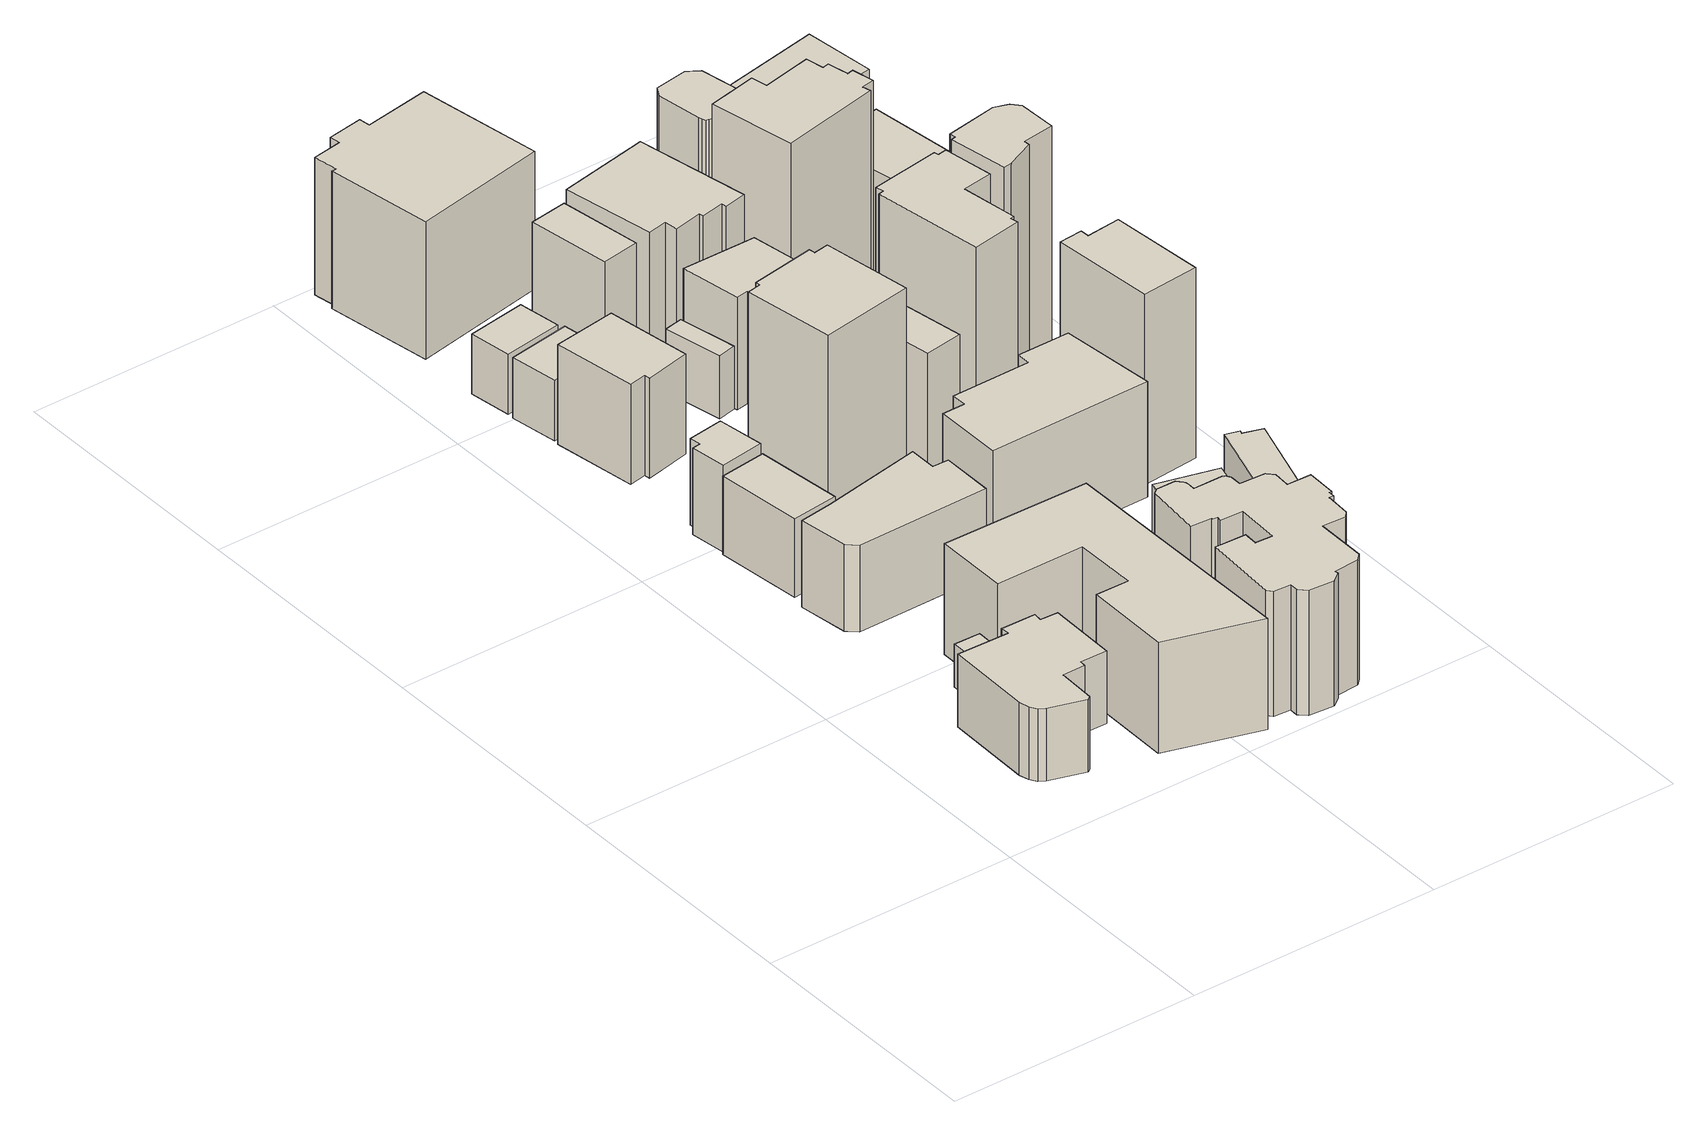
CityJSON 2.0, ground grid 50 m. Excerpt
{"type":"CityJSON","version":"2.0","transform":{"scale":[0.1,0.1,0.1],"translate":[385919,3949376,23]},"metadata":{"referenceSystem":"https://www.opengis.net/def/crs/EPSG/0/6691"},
"CityObjects":{
"building1":{"type":"Building","attributes":{"延べ面積換算係数":"1.00","大字・町コード":"53","町・丁目コード":"2","13+区市町村コード+大字・町コード+町・丁目コード":"13101053002","地区計画":"平河町二丁目東部地区","class":"3002","usage":"401","measuredHeight":22.1,"storeysAboveGround":5,"storeysBelowGround":0,"RiverFloodingRiskAttribute.description":"10","RiverFloodingRiskAttribute.rank":"1","RiverFloodingRiskAttribute.depth":0.13,"RiverFloodingRiskAttribute.adminType":"2","RiverFloodingRiskAttribute.scale":"2","BuildingDetailAttribute.buildingRoofEdgeArea":382.67,"BuildingDetailAttribute.fireproofStructureType":"1001","BuildingDetailAttribute.urbanPlanType":"21","BuildingDetailAttribute.areaClassificationType":"22","BuildingDetailAttribute.districtsAndZonesType":"6","BuildingDetailAttribute.landUseType":"212","BuildingDetailAttribute.detailedUsage":"1210","BuildingDetailAttribute.specifiedBuildingCoverageRate":60,"BuildingDetailAttribute.specifiedFloorAreaRate":400,"BuildingDetailAttribute.surveyYear":2021,"BuildingIDAttribute.prefecture":"13","BuildingIDAttribute.city":"13101"},"address":[{"country":"日本","locality":"東京都千代田区平河町二丁目"}],"geometry":[{"type":"Solid","lod":"1","boundaries":[[[[0,1,2,3,4,5,6,7,8,9,10,11,12,13,14,15]],[[14,16,17,15]],[[13,18,16,14]],[[12,19,18,13]],[[11,20,19,12]],[[10,21,20,11]],[[9,22,21,10]],[[8,23,22,9]],[[7,24,23,8]],[[6,25,24,7]],[[5,26,25,6]],[[4,27,26,5]],[[3,28,27,4]],[[2,29,28,3]],[[1,30,29,2]],[[0,31,30,1]],[[15,17,31,0]],[[16,18,19,20,21,22,23,24,25,26,27,28,29,30,31,17]]]]}]},
"building2":{"type":"Building","attributes":{"地区計画":"平河町二丁目東部地区","class":"3001","usage":"461","measuredHeight":18.8,"storeysAboveGround":9999,"storeysBelowGround":9999,"RiverFloodingRiskAttribute.description":"10","RiverFloodingRiskAttribute.rank":"1","RiverFloodingRiskAttribute.depth":0.14,"RiverFloodingRiskAttribute.adminType":"2","RiverFloodingRiskAttribute.scale":"2","BuildingDetailAttribute.buildingRoofEdgeArea":-9999,"BuildingDetailAttribute.fireproofStructureType":"1011","BuildingDetailAttribute.urbanPlanType":"21","BuildingDetailAttribute.areaClassificationType":"22","BuildingDetailAttribute.districtsAndZonesType":"6","BuildingDetailAttribute.landUseType":"222","BuildingDetailAttribute.detailedUsage":"0","BuildingDetailAttribute.specifiedBuildingCoverageRate":60,"BuildingDetailAttribute.specifiedFloorAreaRate":400,"BuildingDetailAttribute.surveyYear":"0001","BuildingIDAttribute.prefecture":"13","BuildingIDAttribute.city":"13101"},"geometry":[{"type":"Solid","lod":"1","boundaries":[[[[32,33,34,35]],[[34,36,37,35]],[[33,38,36,34]],[[32,39,38,33]],[[35,37,39,32]],[[36,38,39,37]]]]}]},
"building3":{"type":"Building","attributes":{"延べ面積換算係数":"1.00","大字・町コード":"53","町・丁目コード":"1","13+区市町村コード+大字・町コード+町・丁目コード":"13101053001","class":"3002","usage":"413","measuredHeight":22.1,"storeysAboveGround":6,"storeysBelowGround":1,"RiverFloodingRiskAttribute.description":"10","RiverFloodingRiskAttribute.rank":"1","RiverFloodingRiskAttribute.depth":0.02,"RiverFloodingRiskAttribute.adminType":"2","RiverFloodingRiskAttribute.scale":"2","BuildingDetailAttribute.buildingRoofEdgeArea":157.56,"BuildingDetailAttribute.fireproofStructureType":"1001","BuildingDetailAttribute.urbanPlanType":"21","BuildingDetailAttribute.areaClassificationType":"22","BuildingDetailAttribute.districtsAndZonesType":"10","BuildingDetailAttribute.landUseType":"211","BuildingDetailAttribute.detailedUsage":"1230","BuildingDetailAttribute.specifiedBuildingCoverageRate":80,"BuildingDetailAttribute.specifiedFloorAreaRate":600,"BuildingDetailAttribute.surveyYear":2021,"BuildingIDAttribute.prefecture":"13","BuildingIDAttribute.city":"13101"},"address":[{"country":"日本","locality":"東京都千代田区平河町一丁目"}],"geometry":[{"type":"Solid","lod":"1","boundaries":[[[[40,41,42,43]],[[42,44,45,43]],[[41,46,44,42]],[[40,47,46,41]],[[43,45,47,40]],[[44,46,47,45]]]]}]},
"building4":{"type":"Building","attributes":{"延べ面積換算係数":"1.00","大字・町コード":"53","町・丁目コード":"1","13+区市町村コード+大字・町コード+町・丁目コード":"13101053001","class":"3002","usage":"401","measuredHeight":20.6,"storeysAboveGround":5,"storeysBelowGround":0,"RiverFloodingRiskAttribute.description":"10","RiverFloodingRiskAttribute.rank":"1","RiverFloodingRiskAttribute.depth":0.02,"RiverFloodingRiskAttribute.adminType":"2","RiverFloodingRiskAttribute.scale":"2","BuildingDetailAttribute.buildingRoofEdgeArea":40.37,"BuildingDetailAttribute.fireproofStructureType":"1001","BuildingDetailAttribute.urbanPlanType":"21","BuildingDetailAttribute.areaClassificationType":"22","BuildingDetailAttribute.districtsAndZonesType":"10","BuildingDetailAttribute.landUseType":"212","BuildingDetailAttribute.detailedUsage":"1210","BuildingDetailAttribute.specifiedBuildingCoverageRate":80,"BuildingDetailAttribute.specifiedFloorAreaRate":600,"BuildingDetailAttribute.surveyYear":2021,"BuildingIDAttribute.prefecture":"13","BuildingIDAttribute.city":"13101"},"address":[{"country":"日本","locality":"東京都千代田区平河町一丁目"}],"geometry":[{"type":"Solid","lod":"1","boundaries":[[[[48,49,50,51,52,53]],[[52,54,55,53]],[[51,56,54,52]],[[50,57,56,51]],[[49,58,57,50]],[[48,59,58,49]],[[53,55,59,48]],[[54,56,57,58,59,55]]]]}]},
"building5":{"type":"Building","attributes":{"延べ面積換算係数":"1.00","大字・町コード":"53","町・丁目コード":"2","13+区市町村コード+大字・町コード+町・丁目コード":"13101053002","地区計画":"平河町二丁目東部地区","class":"3002","usage":"412","measuredHeight":27.3,"storeysAboveGround":8,"storeysBelowGround":1,"RiverFloodingRiskAttribute.description":"10","RiverFloodingRiskAttribute.rank":"1","RiverFloodingRiskAttribute.depth":0.26,"RiverFloodingRiskAttribute.adminType":"2","RiverFloodingRiskAttribute.scale":"2","BuildingDetailAttribute.buildingRoofEdgeArea":947.6,"BuildingDetailAttribute.fireproofStructureType":"1001","BuildingDetailAttribute.urbanPlanType":"21","BuildingDetailAttribute.areaClassificationType":"22","BuildingDetailAttribute.districtsAndZonesType":"6","BuildingDetailAttribute.landUseType":"211","BuildingDetailAttribute.detailedUsage":"1320","BuildingDetailAttribute.specifiedBuildingCoverageRate":60,"BuildingDetailAttribute.specifiedFloorAreaRate":400,"BuildingDetailAttribute.surveyYear":2021,"BuildingIDAttribute.prefecture":"13","BuildingIDAttribute.city":"13101"},"address":[{"country":"日本","locality":"東京都千代田区平河町二丁目"}],"geometry":[{"type":"Solid","lod":"1","boundaries":[[[[60,61,62,63,64,65,66,67]],[[66,68,69,67]],[[65,70,68,66]],[[64,71,70,65]],[[63,72,71,64]],[[62,73,72,63]],[[61,74,73,62]],[[60,75,74,61]],[[67,69,75,60]],[[68,70,71,72,73,74,75,69]]]]}]},
"building6":{"type":"Building","attributes":{"延べ面積換算係数":"1.00","大字・町コード":"53","町・丁目コード":"1","13+区市町村コード+大字・町コード+町・丁目コード":"13101053001","class":"3002","usage":"401","measuredHeight":28.2,"storeysAboveGround":6,"storeysBelowGround":0,"RiverFloodingRiskAttribute.description":"10","RiverFloodingRiskAttribute.rank":"1","RiverFloodingRiskAttribute.depth":0.04,"RiverFloodingRiskAttribute.adminType":"2","RiverFloodingRiskAttribute.scale":"2","BuildingDetailAttribute.buildingRoofEdgeArea":383.31,"BuildingDetailAttribute.fireproofStructureType":"1001","BuildingDetailAttribute.urbanPlanType":"21","BuildingDetailAttribute.areaClassificationType":"22","BuildingDetailAttribute.districtsAndZonesType":"10","BuildingDetailAttribute.landUseType":"212","BuildingDetailAttribute.detailedUsage":"1210","BuildingDetailAttribute.specifiedBuildingCoverageRate":80,"BuildingDetailAttribute.specifiedFloorAreaRate":500,"BuildingDetailAttribute.surveyYear":2021,"BuildingIDAttribute.prefecture":"13","BuildingIDAttribute.city":"13101"},"address":[{"country":"日本","locality":"東京都千代田区平河町一丁目"}],"geometry":[{"type":"Solid","lod":"1","boundaries":[[[[76,77,78,79,80,81,82,83]],[[82,84,85,83]],[[81,86,84,82]],[[80,87,86,81]],[[79,88,87,80]],[[78,89,88,79]],[[77,90,89,78]],[[76,91,90,77]],[[83,85,91,76]],[[84,86,87,88,89,90,91,85]]]]}]},
"building7":{"type":"Building","attributes":{"延べ面積換算係数":"1.00","大字・町コード":"53","町・丁目コード":"1","13+区市町村コード+大字・町コード+町・丁目コード":"13101053001","class":"3002","usage":"401","measuredHeight":31.2,"storeysAboveGround":8,"storeysBelowGround":0,"RiverFloodingRiskAttribute.description":"10","RiverFloodingRiskAttribute.rank":"1","RiverFloodingRiskAttribute.depth":0.01,"RiverFloodingRiskAttribute.adminType":"2","RiverFloodingRiskAttribute.scale":"2","BuildingDetailAttribute.buildingRoofEdgeArea":218.16,"BuildingDetailAttribute.fireproofStructureType":"1001","BuildingDetailAttribute.urbanPlanType":"21","BuildingDetailAttribute.areaClassificationType":"22","BuildingDetailAttribute.districtsAndZonesType":"10","BuildingDetailAttribute.landUseType":"212","BuildingDetailAttribute.detailedUsage":"1210","BuildingDetailAttribute.specifiedBuildingCoverageRate":80,"BuildingDetailAttribute.specifiedFloorAreaRate":600,"BuildingDetailAttribute.surveyYear":2021,"BuildingIDAttribute.prefecture":"13","BuildingIDAttribute.city":"13101"},"address":[{"country":"日本","locality":"東京都千代田区平河町一丁目"}],"geometry":[{"type":"Solid","lod":"1","boundaries":[[[[92,93,94,95,96,97]],[[96,98,99,97]],[[95,100,98,96]],[[94,101,100,95]],[[93,102,101,94]],[[92,103,102,93]],[[97,99,103,92]],[[98,100,101,102,103,99]]]]}]},
"building8":{"type":"Building","attributes":{"延べ面積換算係数":"1.00","大字・町コード":"53","町・丁目コード":"1","13+区市町村コード+大字・町コード+町・丁目コード":"13101053001","class":"3002","usage":"402","measuredHeight":17.1,"storeysAboveGround":4,"storeysBelowGround":0,"RiverFloodingRiskAttribute.description":"10","RiverFloodingRiskAttribute.rank":"1","RiverFloodingRiskAttribute.depth":0.01,"RiverFloodingRiskAttribute.adminType":"2","RiverFloodingRiskAttribute.scale":"2","BuildingDetailAttribute.buildingRoofEdgeArea":108.87,"BuildingDetailAttribute.fireproofStructureType":"1001","BuildingDetailAttribute.urbanPlanType":"21","BuildingDetailAttribute.areaClassificationType":"22","BuildingDetailAttribute.districtsAndZonesType":"10","BuildingDetailAttribute.landUseType":"212","BuildingDetailAttribute.detailedUsage":"1221","BuildingDetailAttribute.specifiedBuildingCoverageRate":80,"BuildingDetailAttribute.specifiedFloorAreaRate":600,"BuildingDetailAttribute.surveyYear":2021,"BuildingIDAttribute.prefecture":"13","BuildingIDAttribute.city":"13101"},"address":[{"country":"日本","locality":"東京都千代田区平河町一丁目"}],"geometry":[{"type":"Solid","lod":"1","boundaries":[[[[104,105,106,107,108,109]],[[108,110,111,109]],[[107,112,110,108]],[[106,113,112,107]],[[105,114,113,106]],[[104,115,114,105]],[[109,111,115,104]],[[110,112,113,114,115,111]]]]}]},
"building9":{"type":"Building","attributes":{"延べ面積換算係数":"1.00","大字・町コード":"53","町・丁目コード":"1","13+区市町村コード+大字・町コード+町・丁目コード":"13101053001","class":"3002","usage":"401","measuredHeight":17.7,"storeysAboveGround":4,"storeysBelowGround":0,"RiverFloodingRiskAttribute.description":"10","RiverFloodingRiskAttribute.rank":"1","RiverFloodingRiskAttribute.depth":0.01,"RiverFloodingRiskAttribute.adminType":"2","RiverFloodingRiskAttribute.scale":"2","BuildingDetailAttribute.buildingRoofEdgeArea":100.01,"BuildingDetailAttribute.fireproofStructureType":"1001","BuildingDetailAttribute.urbanPlanType":"21","BuildingDetailAttribute.areaClassificationType":"22","BuildingDetailAttribute.districtsAndZonesType":"10","BuildingDetailAttribute.landUseType":"212","BuildingDetailAttribute.detailedUsage":"1210","BuildingDetailAttribute.specifiedBuildingCoverageRate":80,"BuildingDetailAttribute.specifiedFloorAreaRate":600,"BuildingDetailAttribute.surveyYear":2021,"BuildingIDAttribute.prefecture":"13","BuildingIDAttribute.city":"13101"},"address":[{"country":"日本","locality":"東京都千代田区平河町一丁目"}],"geometry":[{"type":"Solid","lod":"1","boundaries":[[[[116,117,118,119]],[[118,120,121,119]],[[117,122,120,118]],[[116,123,122,117]],[[119,121,123,116]],[[120,122,123,121]]]]}]},
"building10":{"type":"Building","attributes":{"延べ面積換算係数":"0.80","大字・町コード":"53","町・丁目コード":"1","13+区市町村コード+大字・町コード+町・丁目コード":"13101053001","class":"3002","usage":"412","measuredHeight":47.9,"storeysAboveGround":14,"storeysBelowGround":0,"RiverFloodingRiskAttribute.description":"10","RiverFloodingRiskAttribute.rank":"1","RiverFloodingRiskAttribute.depth":0.01,"RiverFloodingRiskAttribute.adminType":"2","RiverFloodingRiskAttribute.scale":"2","BuildingDetailAttribute.buildingRoofEdgeArea":357.46,"BuildingDetailAttribute.fireproofStructureType":"1001","BuildingDetailAttribute.urbanPlanType":"21","BuildingDetailAttribute.areaClassificationType":"22","BuildingDetailAttribute.districtsAndZonesType":"10","BuildingDetailAttribute.landUseType":"211","BuildingDetailAttribute.detailedUsage":"1320","BuildingDetailAttribute.specifiedBuildingCoverageRate":80,"BuildingDetailAttribute.specifiedFloorAreaRate":600,"BuildingDetailAttribute.surveyYear":2021,"BuildingIDAttribute.prefecture":"13","BuildingIDAttribute.city":"13101"},"address":[{"country":"日本","locality":"東京都千代田区平河町一丁目"}],"geometry":[{"type":"Solid","lod":"1","boundaries":[[[[124,125,126,127,128,129,130,131]],[[130,132,133,131]],[[129,134,132,130]],[[128,135,134,129]],[[127,136,135,128]],[[126,137,136,127]],[[125,138,137,126]],[[124,139,138,125]],[[131,133,139,124]],[[132,134,135,136,137,138,139,133]]]]}]},
"building11":{"type":"Building","attributes":{"延べ面積換算係数":"1.00","大字・町コード":"53","町・丁目コード":"1","13+区市町村コード+大字・町コード+町・丁目コード":"13101053001","class":"3002","usage":"401","measuredHeight":37.1,"storeysAboveGround":8,"storeysBelowGround":1,"RiverFloodingRiskAttribute.description":"10","RiverFloodingRiskAttribute.rank":"1","RiverFloodingRiskAttribute.depth":0.01,"RiverFloodingRiskAttribute.adminType":"2","RiverFloodingRiskAttribute.scale":"2","BuildingDetailAttribute.buildingRoofEdgeArea":125.23,"BuildingDetailAttribute.fireproofStructureType":"1001","BuildingDetailAttribute.urbanPlanType":"21","BuildingDetailAttribute.areaClassificationType":"22","BuildingDetailAttribute.districtsAndZonesType":"10","BuildingDetailAttribute.landUseType":"212","BuildingDetailAttribute.detailedUsage":"1210","BuildingDetailAttribute.specifiedBuildingCoverageRate":80,"BuildingDetailAttribute.specifiedFloorAreaRate":600,"BuildingDetailAttribute.surveyYear":2021,"BuildingIDAttribute.prefecture":"13","BuildingIDAttribute.city":"13101"},"address":[{"country":"日本","locality":"東京都千代田区平河町一丁目"}],"geometry":[{"type":"Solid","lod":"1","boundaries":[[[[140,141,142,143]],[[142,144,145,143]],[[141,146,144,142]],[[140,147,146,141]],[[143,145,147,140]],[[144,146,147,145]]]]}]},
"building12":{"type":"Building","attributes":{"延べ面積換算係数":"1.00","大字・町コード":"40","町・丁目コード":"3","13+区市町村コード+大字・町コード+町・丁目コード":"13101040003","地区計画":"麹町地区","class":"3002","usage":"401","measuredHeight":35.9,"storeysAboveGround":8,"storeysBelowGround":2,"RiverFloodingRiskAttribute.description":"10","RiverFloodingRiskAttribute.rank":"1","RiverFloodingRiskAttribute.depth":0.02,"RiverFloodingRiskAttribute.adminType":"2","RiverFloodingRiskAttribute.scale":"2","BuildingDetailAttribute.buildingRoofEdgeArea":705.27,"BuildingDetailAttribute.fireproofStructureType":"1001","BuildingDetailAttribute.urbanPlanType":"21","BuildingDetailAttribute.areaClassificationType":"22","BuildingDetailAttribute.districtsAndZonesType":"10","BuildingDetailAttribute.landUseType":"212","BuildingDetailAttribute.detailedUsage":"1210","BuildingDetailAttribute.specifiedBuildingCoverageRate":80,"BuildingDetailAttribute.specifiedFloorAreaRate":700,"BuildingDetailAttribute.surveyYear":2021,"BuildingIDAttribute.prefecture":"13","BuildingIDAttribute.city":"13101"},"address":[{"country":"日本","locality":"東京都千代田区麹町三丁目"}],"geometry":[{"type":"Solid","lod":"1","boundaries":[[[[148,149,150,151,152,153,154,155,156,157]],[[156,158,159,157]],[[155,160,158,156]],[[154,161,160,155]],[[153,162,161,154]],[[152,163,162,153]],[[151,164,163,152]],[[150,165,164,151]],[[149,166,165,150]],[[148,167,166,149]],[[157,159,167,148]],[[158,160,161,162,163,164,165,166,167,159]]]]}]},
"building13":{"type":"Building","attributes":{"延べ面積換算係数":"1.00","大字・町コード":"53","町・丁目コード":"1","13+区市町村コード+大字・町コード+町・丁目コード":"13101053001","class":"3002","usage":"413","measuredHeight":14.7,"storeysAboveGround":4,"storeysBelowGround":0,"BuildingDetailAttribute.buildingRoofEdgeArea":44.14,"BuildingDetailAttribute.fireproofStructureType":"1001","BuildingDetailAttribute.urbanPlanType":"21","BuildingDetailAttribute.areaClassificationType":"22","BuildingDetailAttribute.districtsAndZonesType":"10","BuildingDetailAttribute.landUseType":"211","BuildingDetailAttribute.detailedUsage":"1230","BuildingDetailAttribute.specifiedBuildingCoverageRate":80,"BuildingDetailAttribute.specifiedFloorAreaRate":600,"BuildingDetailAttribute.surveyYear":2021,"BuildingIDAttribute.prefecture":"13","BuildingIDAttribute.city":"13101"},"address":[{"country":"日本","locality":"東京都千代田区平河町一丁目"}],"geometry":[{"type":"Solid","lod":"1","boundaries":[[[[168,169,170,171]],[[170,172,173,171]],[[169,174,172,170]],[[168,175,174,169]],[[171,173,175,168]],[[172,174,175,173]]]]}]},
"building14":{"type":"Building","attributes":{"延べ面積換算係数":"1.00","大字・町コード":"53","町・丁目コード":"2","13+区市町村コード+大字・町コード+町・丁目コード":"13101053002","地区計画":"平河町二丁目東部地区","class":"3002","usage":"412","measuredHeight":31.8,"storeysAboveGround":9,"storeysBelowGround":1,"RiverFloodingRiskAttribute.description":"10","RiverFloodingRiskAttribute.rank":"1","RiverFloodingRiskAttribute.depth":0.1,"RiverFloodingRiskAttribute.adminType":"2","RiverFloodingRiskAttribute.scale":"2","BuildingDetailAttribute.buildingRoofEdgeArea":548.57,"BuildingDetailAttribute.fireproofStructureType":"1001","BuildingDetailAttribute.urbanPlanType":"21","BuildingDetailAttribute.areaClassificationType":"22","BuildingDetailAttribute.districtsAndZonesType":"6","BuildingDetailAttribute.landUseType":"211","BuildingDetailAttribute.detailedUsage":"1320","BuildingDetailAttribute.specifiedBuildingCoverageRate":60,"BuildingDetailAttribute.specifiedFloorAreaRate":400,"BuildingDetailAttribute.surveyYear":2021,"BuildingIDAttribute.prefecture":"13","BuildingIDAttribute.city":"13101"},"address":[{"country":"日本","locality":"東京都千代田区平河町二丁目"}],"geometry":[{"type":"Solid","lod":"1","boundaries":[[[[176,177,178,179,180,181,182,183,184,185,186,187,188,189,190,191,192,193,194,195,196,197,198,199,200,201,202,203,204,205,206,207,208,209,210,211,212,213,214,215,216,217,218,219]],[[218,220,221,219]],[[217,222,220,218]],[[216,223,222,217]],[[215,224,223,216]],[[214,225,224,215]],[[213,226,225,214]],[[212,227,226,213]],[[211,228,227,212]],[[210,229,228,211]],[[209,230,229,210]],[[208,231,230,209]],[[207,232,231,208]],[[206,233,232,207]],[[205,234,233,206]],[[204,235,234,205]],[[203,236,235,204]],[[202,237,236,203]],[[201,238,237,202]],[[200,239,238,201]],[[199,240,239,200]],[[198,241,240,199]],[[197,242,241,198]],[[196,243,242,197]],[[195,244,243,196]],[[194,245,244,195]],[[193,246,245,194]],[[192,247,246,193]],[[191,248,247,192]],[[190,249,248,191]],[[189,250,249,190]],[[188,251,250,189]],[[187,252,251,188]],[[186,253,252,187]],[[185,254,253,186]],[[184,255,254,185]],[[183,256,255,184]],[[182,257,256,183]],[[181,258,257,182]],[[180,259,258,181]],[[179,260,259,180]],[[178,261,260,179]],[[177,262,261,178]],[[176,263,262,177]],[[219,221,263,176]],[[220,222,223,224,225,226,227,228,229,230,231,232,233,234,235,236,237,238,239,240,241,242,243,244,245,246,247,248,249,250,251,252,253,254,255,256,257,258,259,260,261,262,263,221]]]]}]},
"building15":{"type":"Building","attributes":{"延べ面積換算係数":"1.00","大字・町コード":"53","町・丁目コード":"1","13+区市町村コード+大字・町コード+町・丁目コード":"13101053001","class":"3002","usage":"401","measuredHeight":39.3,"storeysAboveGround":9,"storeysBelowGround":0,"RiverFloodingRiskAttribute.description":"10","RiverFloodingRiskAttribute.rank":"1","RiverFloodingRiskAttribute.depth":0.02,"RiverFloodingRiskAttribute.adminType":"2","RiverFloodingRiskAttribute.scale":"2","BuildingDetailAttribute.buildingRoofEdgeArea":187.19,"BuildingDetailAttribute.fireproofStructureType":"1001","BuildingDetailAttribute.urbanPlanType":"21","BuildingDetailAttribute.areaClassificationType":"22","BuildingDetailAttribute.districtsAndZonesType":"10","BuildingDetailAttribute.landUseType":"212","BuildingDetailAttribute.detailedUsage":"1210","BuildingDetailAttribute.specifiedBuildingCoverageRate":80,"BuildingDetailAttribute.specifiedFloorAreaRate":600,"BuildingDetailAttribute.surveyYear":2021,"BuildingIDAttribute.prefecture":"13","BuildingIDAttribute.city":"13101"},"address":[{"country":"日本","locality":"東京都千代田区平河町一丁目"}],"geometry":[{"type":"Solid","lod":"1","boundaries":[[[[264,265,266,267]],[[266,268,269,267]],[[265,270,268,266]],[[264,271,270,265]],[[267,269,271,264]],[[268,270,271,269]]]]}]},
"building16":{"type":"Building","attributes":{"延べ面積換算係数":"1.00","大字・町コード":"53","町・丁目コード":"1","13+区市町村コード+大字・町コード+町・丁目コード":"13101053001","class":"3002","usage":"401","measuredHeight":33,"storeysAboveGround":9,"storeysBelowGround":0,"RiverFloodingRiskAttribute.description":"10","RiverFloodingRiskAttribute.rank":"1","RiverFloodingRiskAttribute.depth":0.02,"RiverFloodingRiskAttribute.adminType":"2","RiverFloodingRiskAttribute.scale":"2","BuildingDetailAttribute.buildingRoofEdgeArea":178.8,"BuildingDetailAttribute.fireproofStructureType":"1001","BuildingDetailAttribute.urbanPlanType":"21","BuildingDetailAttribute.areaClassificationType":"22","BuildingDetailAttribute.districtsAndZonesType":"10","BuildingDetailAttribute.landUseType":"212","BuildingDetailAttribute.detailedUsage":"1210","BuildingDetailAttribute.specifiedBuildingCoverageRate":80,"BuildingDetailAttribute.specifiedFloorAreaRate":600,"BuildingDetailAttribute.surveyYear":2021,"BuildingIDAttribute.prefecture":"13","BuildingIDAttribute.city":"13101"},"address":[{"country":"日本","locality":"東京都千代田区平河町一丁目"}],"geometry":[{"type":"Solid","lod":"1","boundaries":[[[[272,273,274,275,276,277]],[[276,278,279,277]],[[275,280,278,276]],[[274,281,280,275]],[[273,282,281,274]],[[272,283,282,273]],[[277,279,283,272]],[[278,280,281,282,283,279]]]]}]},
"building17":{"type":"Building","attributes":{"延べ面積換算係数":"1.00","大字・町コード":"53","町・丁目コード":"1","13+区市町村コード+大字・町コード+町・丁目コード":"13101053001","class":"3002","usage":"401","measuredHeight":38.4,"storeysAboveGround":8,"storeysBelowGround":1,"RiverFloodingRiskAttribute.description":"10","RiverFloodingRiskAttribute.rank":"1","RiverFloodingRiskAttribute.depth":0.01,"RiverFloodingRiskAttribute.adminType":"2","RiverFloodingRiskAttribute.scale":"2","BuildingDetailAttribute.buildingRoofEdgeArea":393.67,"BuildingDetailAttribute.fireproofStructureType":"1001","BuildingDetailAttribute.urbanPlanType":"21","BuildingDetailAttribute.areaClassificationType":"22","BuildingDetailAttribute.districtsAndZonesType":"10","BuildingDetailAttribute.landUseType":"212","BuildingDetailAttribute.detailedUsage":"1210","BuildingDetailAttribute.specifiedBuildingCoverageRate":80,"BuildingDetailAttribute.specifiedFloorAreaRate":600,"BuildingDetailAttribute.surveyYear":2021,"BuildingIDAttribute.prefecture":"13","BuildingIDAttribute.city":"13101"},"address":[{"country":"日本","locality":"東京都千代田区平河町一丁目"}],"geometry":[{"type":"Solid","lod":"1","boundaries":[[[[284,285,286,287,288,289,290,291,292,293]],[[292,294,295,293]],[[291,296,294,292]],[[290,297,296,291]],[[289,298,297,290]],[[288,299,298,289]],[[287,300,299,288]],[[286,301,300,287]],[[285,302,301,286]],[[284,303,302,285]],[[293,295,303,284]],[[294,296,297,298,299,300,301,302,303,295]]]]}]},
"building18":{"type":"Building","attributes":{"延べ面積換算係数":"1.00","大字・町コード":"53","町・丁目コード":"1","13+区市町村コード+大字・町コード+町・丁目コード":"13101053001","class":"3002","usage":"412","measuredHeight":34.5,"storeysAboveGround":8,"storeysBelowGround":1,"RiverFloodingRiskAttribute.description":"10","RiverFloodingRiskAttribute.rank":"1","RiverFloodingRiskAttribute.depth":0.02,"RiverFloodingRiskAttribute.adminType":"2","RiverFloodingRiskAttribute.scale":"2","BuildingDetailAttribute.buildingRoofEdgeArea":537.22,"BuildingDetailAttribute.fireproofStructureType":"1001","BuildingDetailAttribute.urbanPlanType":"21","BuildingDetailAttribute.areaClassificationType":"22","BuildingDetailAttribute.districtsAndZonesType":"10","BuildingDetailAttribute.landUseType":"211","BuildingDetailAttribute.detailedUsage":"1320","BuildingDetailAttribute.specifiedBuildingCoverageRate":80,"BuildingDetailAttribute.specifiedFloorAreaRate":500,"BuildingDetailAttribute.surveyYear":2021,"BuildingIDAttribute.prefecture":"13","BuildingIDAttribute.city":"13101"},"address":[{"country":"日本","locality":"東京都千代田区平河町一丁目"}],"geometry":[{"type":"Solid","lod":"1","boundaries":[[[[304,305,306,307,308,309,310,311]],[[310,312,313,311]],[[309,314,312,310]],[[308,315,314,309]],[[307,316,315,308]],[[306,317,316,307]],[[305,318,317,306]],[[304,319,318,305]],[[311,313,319,304]],[[312,314,315,316,317,318,319,313]]]]}]},
"building19":{"type":"Building","attributes":{"延べ面積換算係数":"1.00","大字・町コード":"53","町・丁目コード":"2","13+区市町村コード+大字・町コード+町・丁目コード":"13101053002","地区計画":"平河町二丁目東部地区","class":"3002","usage":"412","measuredHeight":12.6,"storeysAboveGround":4,"storeysBelowGround":0,"RiverFloodingRiskAttribute.description":"10","RiverFloodingRiskAttribute.rank":"1","RiverFloodingRiskAttribute.depth":0.01,"RiverFloodingRiskAttribute.adminType":"2","RiverFloodingRiskAttribute.scale":"2","BuildingDetailAttribute.buildingRoofEdgeArea":127.52,"BuildingDetailAttribute.fireproofStructureType":"1001","BuildingDetailAttribute.urbanPlanType":"21","BuildingDetailAttribute.areaClassificationType":"22","BuildingDetailAttribute.districtsAndZonesType":"6","BuildingDetailAttribute.landUseType":"211","BuildingDetailAttribute.detailedUsage":"1320","BuildingDetailAttribute.specifiedBuildingCoverageRate":60,"BuildingDetailAttribute.specifiedFloorAreaRate":400,"BuildingDetailAttribute.surveyYear":2021,"BuildingIDAttribute.prefecture":"13","BuildingIDAttribute.city":"13101"},"address":[{"country":"日本","locality":"東京都千代田区平河町二丁目"}],"geometry":[{"type":"Solid","lod":"1","boundaries":[[[[320,321,322,323]],[[322,324,325,323]],[[321,326,324,322]],[[320,327,326,321]],[[323,325,327,320]],[[324,326,327,325]]]]}]},
"building20":{"type":"Building","attributes":{"延べ面積換算係数":"1.00","大字・町コード":"53","町・丁目コード":"1","13+区市町村コード+大字・町コード+町・丁目コード":"13101053001","class":"3002","usage":"412","measuredHeight":46,"storeysAboveGround":14,"storeysBelowGround":0,"RiverFloodingRiskAttribute.description":"10","RiverFloodingRiskAttribute.rank":"1","RiverFloodingRiskAttribute.depth":0.02,"RiverFloodingRiskAttribute.adminType":"2","RiverFloodingRiskAttribute.scale":"2","BuildingDetailAttribute.buildingRoofEdgeArea":389.15,"BuildingDetailAttribute.fireproofStructureType":"1001","BuildingDetailAttribute.urbanPlanType":"21","BuildingDetailAttribute.areaClassificationType":"22","BuildingDetailAttribute.districtsAndZonesType":"10","BuildingDetailAttribute.landUseType":"211","BuildingDetailAttribute.detailedUsage":"1320","BuildingDetailAttribute.specifiedBuildingCoverageRate":80,"BuildingDetailAttribute.specifiedFloorAreaRate":600,"BuildingDetailAttribute.surveyYear":2021,"BuildingIDAttribute.prefecture":"13","BuildingIDAttribute.city":"13101"},"address":[{"country":"日本","locality":"東京都千代田区平河町一丁目"}],"geometry":[{"type":"Solid","lod":"1","boundaries":[[[[328,329,330,331,332,333,334,335,336,337,338,339]],[[338,340,341,339]],[[337,342,340,338]],[[336,343,342,337]],[[335,344,343,336]],[[334,345,344,335]],[[333,346,345,334]],[[332,347,346,333]],[[331,348,347,332]],[[330,349,348,331]],[[329,350,349,330]],[[328,351,350,329]],[[339,341,351,328]],[[340,342,343,344,345,346,347,348,349,350,351,341]]]]}]},
"building21":{"type":"Building","attributes":{"延べ面積換算係数":"1.00","大字・町コード":"53","町・丁目コード":"2","13+区市町村コード+大字・町コード+町・丁目コード":"13101053002","地区計画":"平河町二丁目東部地区","class":"3002","usage":"401","measuredHeight":19.5,"storeysAboveGround":5,"storeysBelowGround":0,"RiverFloodingRiskAttribute.description":"10","RiverFloodingRiskAttribute.rank":"1","RiverFloodingRiskAttribute.depth":0.05,"RiverFloodingRiskAttribute.adminType":"2","RiverFloodingRiskAttribute.scale":"2","BuildingDetailAttribute.buildingRoofEdgeArea":110.23,"BuildingDetailAttribute.fireproofStructureType":"1001","BuildingDetailAttribute.urbanPlanType":"21","BuildingDetailAttribute.areaClassificationType":"22","BuildingDetailAttribute.districtsAndZonesType":"6","BuildingDetailAttribute.landUseType":"212","BuildingDetailAttribute.detailedUsage":"1210","BuildingDetailAttribute.specifiedBuildingCoverageRate":60,"BuildingDetailAttribute.specifiedFloorAreaRate":400,"BuildingDetailAttribute.surveyYear":2021,"BuildingIDAttribute.prefecture":"13","BuildingIDAttribute.city":"13101"},"address":[{"country":"日本","locality":"東京都千代田区平河町二丁目"}],"geometry":[{"type":"Solid","lod":"1","boundaries":[[[[352,353,354,355,356,357]],[[356,358,359,357]],[[355,360,358,356]],[[354,361,360,355]],[[353,362,361,354]],[[352,363,362,353]],[[357,359,363,352]],[[358,360,361,362,363,359]]]]}]},
"building22":{"type":"Building","attributes":{"class":"3002","usage":"461","measuredHeight":41.3,"storeysAboveGround":9999,"storeysBelowGround":9999,"RiverFloodingRiskAttribute.description":"10","RiverFloodingRiskAttribute.rank":"1","RiverFloodingRiskAttribute.depth":0.02,"RiverFloodingRiskAttribute.adminType":"2","RiverFloodingRiskAttribute.scale":"2","BuildingDetailAttribute.buildingRoofEdgeArea":-9999,"BuildingDetailAttribute.fireproofStructureType":"1011","BuildingDetailAttribute.urbanPlanType":"21","BuildingDetailAttribute.areaClassificationType":"22","BuildingDetailAttribute.districtsAndZonesType":"10","BuildingDetailAttribute.landUseType":"224","BuildingDetailAttribute.detailedUsage":"0","BuildingDetailAttribute.specifiedBuildingCoverageRate":80,"BuildingDetailAttribute.specifiedFloorAreaRate":600,"BuildingDetailAttribute.surveyYear":"0001","BuildingIDAttribute.prefecture":"13","BuildingIDAttribute.city":"13101"},"geometry":[{"type":"Solid","lod":"1","boundaries":[[[[364,365,366,367,368,369,370,371,372,373]],[[372,374,375,373]],[[371,376,374,372]],[[370,377,376,371]],[[369,378,377,370]],[[368,379,378,369]],[[367,380,379,368]],[[366,381,380,367]],[[365,382,381,366]],[[364,383,382,365]],[[373,375,383,364]],[[374,376,377,378,379,380,381,382,383,375]]]]}]},
"building23":{"type":"Building","attributes":{"延べ面積換算係数":"1.00","大字・町コード":"53","町・丁目コード":"1","13+区市町村コード+大字・町コード+町・丁目コード":"13101053001","class":"3002","usage":"403","measuredHeight":52.4,"storeysAboveGround":15,"storeysBelowGround":0,"RiverFloodingRiskAttribute.description":"10","RiverFloodingRiskAttribute.rank":"1","RiverFloodingRiskAttribute.depth":0.04,"RiverFloodingRiskAttribute.adminType":"2","RiverFloodingRiskAttribute.scale":"2","BuildingDetailAttribute.buildingRoofEdgeArea":330.83,"BuildingDetailAttribute.fireproofStructureType":"1001","BuildingDetailAttribute.urbanPlanType":"21","BuildingDetailAttribute.areaClassificationType":"22","BuildingDetailAttribute.districtsAndZonesType":"10","BuildingDetailAttribute.landUseType":"212","BuildingDetailAttribute.detailedUsage":"1241","BuildingDetailAttribute.specifiedBuildingCoverageRate":80,"BuildingDetailAttribute.specifiedFloorAreaRate":600,"BuildingDetailAttribute.surveyYear":2021,"BuildingIDAttribute.prefecture":"13","BuildingIDAttribute.city":"13101"},"address":[{"country":"日本","locality":"東京都千代田区平河町一丁目"}],"geometry":[{"type":"Solid","lod":"1","boundaries":[[[[384,385,386,387,388,389,390,391,392,393,394,395]],[[394,396,397,395]],[[393,398,396,394]],[[392,399,398,393]],[[391,400,399,392]],[[390,401,400,391]],[[389,402,401,390]],[[388,403,402,389]],[[387,404,403,388]],[[386,405,404,387]],[[385,406,405,386]],[[384,407,406,385]],[[395,397,407,384]],[[396,398,399,400,401,402,403,404,405,406,407,397]]]]}]},
"building24":{"type":"Building","attributes":{"延べ面積換算係数":"1.00","大字・町コード":"53","町・丁目コード":"1","13+区市町村コード+大字・町コード+町・丁目コード":"13101053001","class":"3002","usage":"401","measuredHeight":40.9,"storeysAboveGround":11,"storeysBelowGround":0,"RiverFloodingRiskAttribute.description":"10","RiverFloodingRiskAttribute.rank":"1","RiverFloodingRiskAttribute.depth":0.02,"RiverFloodingRiskAttribute.adminType":"2","RiverFloodingRiskAttribute.scale":"2","BuildingDetailAttribute.buildingRoofEdgeArea":263.94,"BuildingDetailAttribute.fireproofStructureType":"1001","BuildingDetailAttribute.urbanPlanType":"21","BuildingDetailAttribute.areaClassificationType":"22","BuildingDetailAttribute.districtsAndZonesType":"10","BuildingDetailAttribute.landUseType":"212","BuildingDetailAttribute.detailedUsage":"1210","BuildingDetailAttribute.specifiedBuildingCoverageRate":80,"BuildingDetailAttribute.specifiedFloorAreaRate":500,"BuildingDetailAttribute.surveyYear":2021,"BuildingIDAttribute.prefecture":"13","BuildingIDAttribute.city":"13101"},"address":[{"country":"日本","locality":"東京都千代田区平河町一丁目"}],"geometry":[{"type":"Solid","lod":"1","boundaries":[[[[408,409,410,411,412,413]],[[412,414,415,413]],[[411,416,414,412]],[[410,417,416,411]],[[409,418,417,410]],[[408,419,418,409]],[[413,415,419,408]],[[414,416,417,418,419,415]]]]}]},
"building25":{"type":"Building","attributes":{"延べ面積換算係数":"1.00","大字・町コード":"53","町・丁目コード":"1","13+区市町村コード+大字・町コード+町・丁目コード":"13101053001","class":"3002","usage":"412","measuredHeight":44.1,"storeysAboveGround":14,"storeysBelowGround":0,"RiverFloodingRiskAttribute.description":"10","RiverFloodingRiskAttribute.rank":"1","RiverFloodingRiskAttribute.depth":0.01,"RiverFloodingRiskAttribute.adminType":"2","RiverFloodingRiskAttribute.scale":"2","BuildingDetailAttribute.buildingRoofEdgeArea":199.26,"BuildingDetailAttribute.fireproofStructureType":"1001","BuildingDetailAttribute.urbanPlanType":"21","BuildingDetailAttribute.areaClassificationType":"22","BuildingDetailAttribute.districtsAndZonesType":"10","BuildingDetailAttribute.landUseType":"211","BuildingDetailAttribute.detailedUsage":"1320","BuildingDetailAttribute.specifiedBuildingCoverageRate":80,"BuildingDetailAttribute.specifiedFloorAreaRate":600,"BuildingDetailAttribute.surveyYear":2021,"BuildingIDAttribute.prefecture":"13","BuildingIDAttribute.city":"13101"},"address":[{"country":"日本","locality":"東京都千代田区平河町一丁目"}],"geometry":[{"type":"Solid","lod":"1","boundaries":[[[[420,421,422,423,424,425,426,427,428,429,430]],[[429,431,432,430]],[[428,433,431,429]],[[427,434,433,428]],[[426,435,434,427]],[[425,436,435,426]],[[424,437,436,425]],[[423,438,437,424]],[[422,439,438,423]],[[421,440,439,422]],[[420,441,440,421]],[[430,432,441,420]],[[431,433,434,435,436,437,438,439,440,441,432]]]]}]},
"building26":{"type":"Building","attributes":{"延べ面積換算係数":"1.00","大字・町コード":"53","町・丁目コード":"1","13+区市町村コード+大字・町コード+町・丁目コード":"13101053001","class":"3002","usage":"401","measuredHeight":43.4,"storeysAboveGround":9,"storeysBelowGround":0,"RiverFloodingRiskAttribute.description":"10","RiverFloodingRiskAttribute.rank":"1","RiverFloodingRiskAttribute.depth":0.01,"RiverFloodingRiskAttribute.adminType":"2","RiverFloodingRiskAttribute.scale":"2","BuildingDetailAttribute.buildingRoofEdgeArea":394.47,"BuildingDetailAttribute.fireproofStructureType":"1001","BuildingDetailAttribute.urbanPlanType":"21","BuildingDetailAttribute.areaClassificationType":"22","BuildingDetailAttribute.districtsAndZonesType":"10","BuildingDetailAttribute.landUseType":"212","BuildingDetailAttribute.detailedUsage":"1210","BuildingDetailAttribute.specifiedBuildingCoverageRate":80,"BuildingDetailAttribute.specifiedFloorAreaRate":600,"BuildingDetailAttribute.surveyYear":2021,"BuildingIDAttribute.prefecture":"13","BuildingIDAttribute.city":"13101"},"address":[{"country":"日本","locality":"東京都千代田区平河町一丁目"}],"geometry":[{"type":"Solid","lod":"1","boundaries":[[[[442,443,444,445,446,447]],[[446,448,449,447]],[[445,450,448,446]],[[444,451,450,445]],[[443,452,451,444]],[[442,453,452,443]],[[447,449,453,442]],[[448,450,451,452,453,449]]]]}]},
"building27":{"type":"Building","attributes":{"延べ面積換算係数":"1.00","大字・町コード":"53","町・丁目コード":"1","13+区市町村コード+大字・町コード+町・丁目コード":"13101053001","class":"3002","usage":"412","measuredHeight":32.9,"storeysAboveGround":9,"storeysBelowGround":0,"RiverFloodingRiskAttribute.description":"10","RiverFloodingRiskAttribute.rank":"1","RiverFloodingRiskAttribute.depth":0.04,"RiverFloodingRiskAttribute.adminType":"2","RiverFloodingRiskAttribute.scale":"2","BuildingDetailAttribute.buildingRoofEdgeArea":267.33,"BuildingDetailAttribute.fireproofStructureType":"1001","BuildingDetailAttribute.urbanPlanType":"21","BuildingDetailAttribute.areaClassificationType":"22","BuildingDetailAttribute.districtsAndZonesType":"10","BuildingDetailAttribute.landUseType":"211","BuildingDetailAttribute.detailedUsage":"1320","BuildingDetailAttribute.specifiedBuildingCoverageRate":80,"BuildingDetailAttribute.specifiedFloorAreaRate":600,"BuildingDetailAttribute.surveyYear":2021,"BuildingIDAttribute.prefecture":"13","BuildingIDAttribute.city":"13101"},"address":[{"country":"日本","locality":"東京都千代田区平河町一丁目"}],"geometry":[{"type":"Solid","lod":"1","boundaries":[[[[454,455,456,457,458,459,460,461,462]],[[461,463,464,462]],[[460,465,463,461]],[[459,466,465,460]],[[458,467,466,459]],[[457,468,467,458]],[[456,469,468,457]],[[455,470,469,456]],[[454,471,470,455]],[[462,464,471,454]],[[463,465,466,467,468,469,470,471,464]]]]}]}
},
"vertices":[
[264,348,5],[263,365,5],[332,364,5],[330,347,5],[365,345,5],[362,208,5],[309,209,5],[308,197,5],[263,197,5],[260,121,5],[253,116,5],[182,138,5],[170,146,5],[162,159,5],[157,178,5],[161,351,5],[157,178,152],[161,351,152],[162,159,152],[170,146,152],[182,138,152],[253,116,152],[260,121,152],[263,197,152],[308,197,152],[309,209,152],[362,208,152],[365,345,152],[330,347,152],[332,364,152],[263,365,152],[264,348,152],
[264,372,20],[213,372,20],[213,428,20],[265,427,20],[213,428,107],[265,427,107],[213,372,107],[264,372,107],
[230,774,46],[138,764,46],[119,934,46],[210,945,46],[119,934,205],[210,945,205],[138,764,205],[230,774,205],
[209,949,49],[121,936,49],[112,1007,49],[128,1009,49],[125,1031,49],[196,1041,49],[125,1031,224],[196,1041,224],[128,1009,224],[112,1007,224],[121,936,224],[209,949,224],
[558,519,10],[559,27,10],[373,83,10],[376,255,10],[442,254,10],[441,377,10],[265,378,10],[266,524,10],[265,378,234],[266,524,234],[441,377,234],[442,254,234],[376,255,234],[373,83,234],[559,27,234],[558,519,234],
[171,630,37],[152,647,37],[138,745,37],[205,754,37],[405,791,37],[405,737,37],[437,736,37],[436,632,37],[437,736,212],[436,632,212],[405,737,212],[405,791,212],[205,754,212],[138,745,212],[152,647,212],[171,630,212],
[219,1165,78],[129,1146,78],[127,1157,78],[93,1151,78],[68,1316,78],[193,1334,78],[68,1316,280],[193,1334,280],[93,1151,280],[127,1157,280],[129,1146,280],[219,1165,280],
[187,1356,82],[106,1343,82],[108,1328,82],[66,1322,82],[51,1417,82],[175,1436,82],[51,1417,204],[175,1436,204],[66,1322,204],[108,1328,204],[106,1343,204],[187,1356,204],
[51,1428,83],[39,1512,83],[155,1530,83],[168,1446,83],[155,1530,204],[168,1446,204],[39,1512,204],[51,1428,204],
[251,820,65],[222,1000,65],[250,1005,65],[249,1014,65],[377,1035,65],[379,1023,65],[409,1028,65],[437,850,65],[409,1028,496],[437,850,496],[379,1023,496],[377,1035,496],[249,1014,496],[250,1005,496],[222,1000,496],[251,820,496],
[275,1373,82],[200,1361,82],[175,1525,82],[250,1536,82],[175,1525,365],[250,1536,365],[200,1361,365],[275,1373,365],
[37,1635,85],[3,1845,85],[13,1846,85],[5,1894,85],[63,1903,85],[60,1924,85],[130,1935,85],[133,1913,85],[263,1934,85],[304,1686,85],[263,1934,363],[304,1686,363],[133,1913,363],[130,1935,363],[60,1924,363],[63,1903,363],[5,1894,363],[13,1846,363],[3,1845,363],[37,1635,363],
[362,1220,77],[326,1212,77],[302,1328,77],[339,1335,77],[302,1328,204],[339,1335,204],[326,1212,204],[362,1220,204],
[596,383,20],[607,391,20],[645,390,20],[649,385,20],[654,380,20],[656,376,20],[657,371,20],[656,355,20],[715,354,20],[721,350,20],[723,346,20],[725,343,20],[725,320,20],[776,317,20],[788,304,20],[786,270,20],[834,268,20],[832,209,20],[827,209,20],[827,197,20],[818,197,20],[815,147,20],[805,136,20],[759,139,20],[758,38,20],[746,26,20],[697,23,20],[697,16,20],[678,2,20],[628,6,20],[614,20,20],[614,37,20],[581,39,20],[572,49,20],[582,200,20],[643,197,20],[642,169,20],[676,167,20],[680,253,20],[635,255,20],[636,264,20],[626,266,20],[627,268,20],[586,271,20],[627,268,273],[586,271,273],[626,266,273],[636,264,273],[635,255,273],[680,253,273],[676,167,273],[642,169,273],[643,197,273],[582,200,273],[572,49,273],[581,39,273],[614,37,273],[614,20,273],[628,6,273],[678,2,273],[697,16,273],[697,23,273],[746,26,273],[758,38,273],[759,139,273],[805,136,273],[815,147,273],[818,197,273],[827,197,273],[827,209,273],[832,209,273],[834,268,273],[786,270,273],[788,304,273],[776,317,273],[725,320,273],[725,343,273],[723,346,273],[721,350,273],[715,354,273],[656,355,273],[657,371,273],[656,376,273],[654,380,273],[649,385,273],[645,390,273],[607,391,273],[596,383,273],
[544,845,62],[469,833,62],[428,1076,62],[503,1089,62],[428,1076,359],[503,1089,359],[469,833,359],[544,845,359],
[389,1220,76],[365,1216,76],[346,1337,76],[493,1336,76],[511,1225,76],[391,1205,76],[511,1225,303],[391,1205,303],[493,1336,303],[346,1337,303],[365,1216,303],[389,1220,303],
[489,1358,78],[445,1349,78],[443,1359,78],[398,1351,78],[396,1359,78],[341,1348,78],[336,1374,78],[299,1367,78],[264,1549,78],[446,1584,78],[264,1549,379],[446,1584,379],[299,1367,379],[336,1374,379],[341,1348,379],[396,1359,379],[398,1351,379],[443,1359,379],[445,1349,379],[489,1358,379],
[457,642,40],[457,777,40],[502,777,40],[502,807,40],[659,808,40],[659,835,40],[763,835,40],[782,644,40],[763,835,274],[782,644,274],[659,835,274],[659,808,274],[502,807,274],[502,777,274],[457,777,274],[457,642,274],
[823,497,46],[796,398,46],[676,430,46],[703,529,46],[676,430,164],[703,529,164],[796,398,164],[823,497,164],
[558,1082,71],[568,1084,71],[565,1100,71],[703,1121,71],[705,1112,71],[723,1115,71],[739,1015,71],[679,1006,71],[696,895,71],[688,893,71],[691,878,71],[592,862,71],[691,878,505],[592,862,505],[688,893,505],[696,895,505],[679,1006,505],[739,1015,505],[723,1115,505],[705,1112,505],[703,1121,505],[565,1100,505],[568,1084,505],[558,1082,505],
[862,335,45],[797,355,45],[848,522,45],[875,514,45],[873,507,45],[911,495,45],[873,507,207],[911,495,207],[875,514,207],[848,522,207],[797,355,207],[862,335,207],
[548,1597,80],[572,1581,80],[591,1480,80],[503,1461,80],[495,1462,80],[490,1464,80],[487,1471,80],[485,1478,80],[471,1566,80],[483,1587,80],[471,1566,470],[483,1587,470],[485,1478,470],[487,1471,470],[490,1464,470],[495,1462,470],[503,1461,470],[591,1480,470],[572,1581,470],[548,1597,470],
[582,1459,75],[589,1427,75],[687,1447,75],[694,1411,75],[707,1414,75],[716,1372,75],[728,1375,75],[737,1331,75],[712,1326,75],[716,1310,75],[518,1270,75],[484,1439,75],[518,1270,519],[484,1439,519],[716,1310,519],[712,1326,519],[737,1331,519],[728,1375,519],[716,1372,519],[707,1414,519],[694,1411,519],[687,1447,519],[589,1427,519],[582,1459,519],
[772,869,50],[819,873,50],[820,855,50],[888,862,50],[905,674,50],[791,663,50],[905,674,435],[791,663,435],[888,862,435],[820,855,435],[819,873,435],[772,869,435],
[748,1133,67],[758,1135,67],[756,1147,67],[859,1165,67],[887,1155,67],[901,1139,67],[904,1063,67],[841,1054,67],[841,1043,67],[785,1018,67],[769,1016,67],[785,1018,505],[769,1016,505],[841,1043,505],[841,1054,505],[904,1063,505],[901,1139,505],[887,1155,505],[859,1165,505],[756,1147,505],[758,1135,505],[748,1133,505],
[849,1650,77],[866,1509,77],[747,1494,77],[750,1471,77],[607,1453,77],[580,1599,77],[607,1453,387],[580,1599,387],[750,1471,387],[747,1494,387],[866,1509,387],[849,1650,387],
[900,1326,75],[887,1307,75],[784,1285,75],[761,1401,75],[720,1392,75],[710,1441,75],[762,1451,75],[756,1480,75],[877,1505,75],[756,1480,304],[877,1505,304],[762,1451,304],[710,1441,304],[720,1392,304],[761,1401,304],[784,1285,304],[887,1307,304],[900,1326,304]
]}
